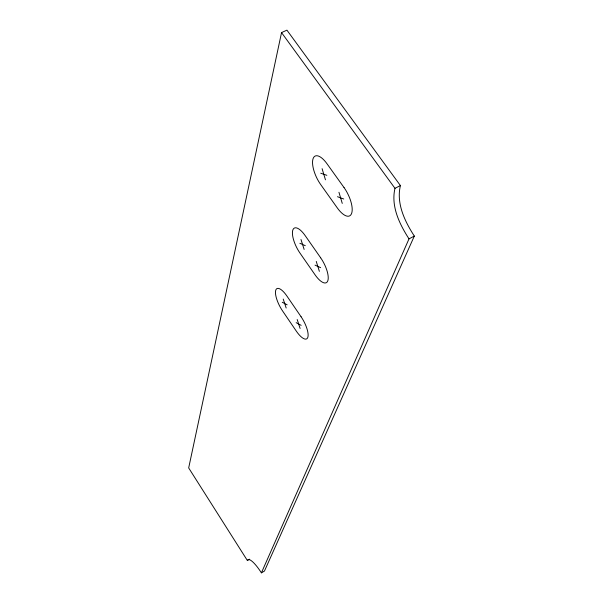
<?xml version="1.0" encoding="UTF-8"?>
<svg xmlns="http://www.w3.org/2000/svg" width="603" height="603" viewBox="0 0 603 603"><rect width="100%" height="100%" fill="white"/><g stroke="black" fill="none" stroke-linecap="round" stroke-linejoin="round"><path stroke-width="0.9" d="M281.541 32.6L394.973 188.324C390.774 206.279 399.503 224.12 409.007 238.871L261.393 572.85A21.791 5.088 59.9 0 0 247.381 560.519L188.679 467.936L281.541 32.6L286.922 30.15L400.407 185.558C396.111 203.475 404.801 221.346 414.321 236.075L264.461 571.041L261.393 572.85M247.381 560.519L249.65 559.192M409.007 238.871L414.321 236.075M394.973 188.324L400.407 185.558M320.743 173.212L326.841 175.322M337.492 196.714L343.748 198.998M299.849 243.288L305.284 245.67M315.037 265.124L320.608 267.672M282.264 302.269L287.156 304.824M296.156 322.658L301.161 325.349M283.222 299.058L286.176 308.02M297.189 319.522L300.113 328.462M300.98 239.497L304.131 249.438M316.258 261.423L319.364 271.342M322.1 168.674L325.462 179.83M338.946 192.274L342.263 203.407M344.034 187.556L326.969 163.722A20.118 8.012 64.3 0 0 312.987 158.943A20.118 8.012 64.3 0 0 320.675 184.541L337.273 207.884A20.193 8.118 63.8 0 0 351.692 213.198A20.193 8.118 63.8 0 0 344.034 187.556M320.668 257.813L305.216 235.683A18.316 6.708 63.2 0 0 292.757 230.256A18.316 6.708 63.2 0 0 299.962 253.064L315.03 274.772A18.392 6.791 62.8 0 0 327.851 280.666A18.392 6.791 62.8 0 0 320.668 257.813M301.07 316.741L286.953 296.103A16.831 5.698 62.4 0 0 275.729 290.277A16.831 5.698 62.4 0 0 282.498 310.831L296.292 331.107A16.899 5.759 62 0 0 307.824 337.326A16.899 5.759 62 0 0 301.07 316.741"/></g></svg>
